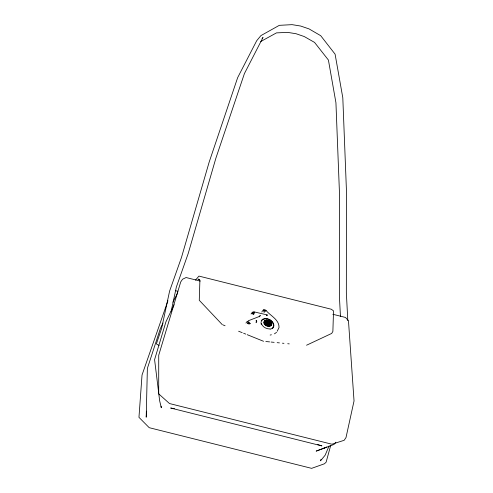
<?xml version="1.0" encoding="UTF-8"?>
<svg xmlns="http://www.w3.org/2000/svg" width="493" height="493" viewBox="0 0 493 493"><rect width="100%" height="100%" fill="white"/><g stroke="black" fill="none" stroke-linecap="round" stroke-linejoin="round"><path stroke-width="0.74" d="M146.68 411.15L146.205 417.189L147.37 368.407L160.348 328.603L162.992 323.044M268.186 320.29L268.038 321.812L269.264 322.551L269.314 321.448L268.186 320.29L266.319 320.08L264.883 320.438L263.601 322.212C263.773 325.744 269.049 327.956 271.588 325.411L271.785 323.26L270.904 321.935L264.932 324.191L264.273 323.106L264.451 321.146L266.59 320.123L269.314 321.448L270.719 323.026L270.577 324.53C268.808 326.304 265.123 324.764 265 322.293L265.9 321.06L266.898 320.807L268.124 320.937L268.734 322.114L269.733 320.955L271.058 322.071M270.904 321.935L270.719 323.026L269.634 323.513L271.723 324.061L271.384 324.979C269.603 326.834 266.51 325.848 264.932 324.191L265.123 323.094L266.208 322.613L264.119 322.065L265.259 321.59L268.038 321.812L266.898 320.807L265.289 320.45L270.552 325.67L268.938 325.312L266.577 323.568L266.528 324.677L267.65 325.83L267.798 324.308L269.942 325.06L271.384 324.979L269.48 323.926L270.836 323.827L271.569 323.014L271.723 324.061L270.577 324.53L268.519 324.382L269.252 325.996L267.717 325.183L267.101 324.012L266.109 325.164L265.628 323.926L266.275 323.081L264.273 323.106L265 322.293L266.362 322.2L264.451 321.146L265.9 321.06L267.323 321.738L266.59 320.123M254.474 311.964L254.111 313.868L252.934 314.429L253.568 313.733L252.04 313.369L253.211 313.308L252.12 312.211L253.242 312.845L253.131 311.631L253.649 312.611L254.474 311.964L267.81 315.052L266.448 315.748L266.836 314.978M171.108 311.594L176.352 287.049L188.209 253.494L215.872 158.216L244.411 73.605L263.003 37.468L262.06 38.608M320.931 459.371L320.536 460.838L325.164 455.175L329.071 445.98M330.729 445.364L326.101 462.231L324.425 463.784L311.625 468.35L149.213 427.684L138.964 417.343L142.033 375.007L167.959 300.687M260.988 322.44L261.555 320.758L262.942 319.47C267.317 317.424 273.492 320.777 273.541 325.756L272.974 327.432L271.588 328.726L270.152 329.164M172.914 302.221L177.72 292.7M174.14 304.711L165.919 321.837L154.586 359.65L159.658 400.815L161.291 407.736L161.143 406.232M256.04 322.089L256.471 321.344L256.138 320.364L256.798 321.51L256.083 322.73M259.182 316.851L260.286 315.403L259.7 316.346L248.275 320.777M277.177 331.271L279.032 327.543C279.284 319.587 270.497 315.871 266.128 310.559L264.803 310.565L265.08 309.61L264.266 310.504L263.737 309.462L263.928 310.806L262.886 310.208L263.983 311.286L264.069 312.359L266.128 310.559M251.048 314.035L251.689 312.956M245.982 323.094L246.623 322.015M261.814 312.038L262.455 310.954M335.832 442.239L333.989 444.458L316.173 451.12L326.736 447.108L323.513 448.353M195.499 280.116L198.932 276.092L331.333 309.247L333.521 310.88L332.88 331.438L331.678 333.434L306.541 345.229M261.222 320.567L262.689 319.199L264.975 318.509L267.767 318.761L270.466 319.969L272.506 321.8L273.652 323.852L273.911 325.848L273.307 327.629L272.333 328.541M274.441 333.847L276.536 332.356M260.742 41.523L276.474 32.877L287.678 32.39L296.065 33.734L304.249 36.544L314.552 42.41L328.412 60.041L335.93 102.71L339.554 195.376L339.467 297.562L340.453 316.444M270.152 335.049L271.409 334.778M271.569 323.014L269.56 323.038L270.207 322.194L269.733 320.955L268.069 320.265M269.991 328.942C266.368 329.071 262.695 327.019 261.315 323.599M265.826 341.52L269.603 341.895M271.113 342.05L274.139 342.352M277.158 342.66L279.426 342.888M282.446 343.19L283.962 343.344M287.739 343.72L289.249 343.874M174.43 408.66L170.664 408.031L321.911 445.9L317.578 444.507M199.388 279.469L197.896 279.1L199.899 280.141L199.271 300.286L222.232 324.604M200.238 281.078L186.089 277.534L182.558 279.223L180.715 281.947L158.728 355.225L158.703 393.87L169.5 403.545L331.912 444.211L344.157 440.304L346 437.581L354.036 400.945L348.471 320.764L345.476 317.443L332.818 314.269M175.637 290.71L177.868 291.264M222.941 324.893L225.079 325.756M238.618 331.222L242.18 332.658M243.61 333.231L245.748 334.1M247.172 334.673L263.564 341.292M159.048 345.445L156.373 343.904L161.649 328.283L169.598 291.092L181.455 257.537L209.118 162.252L237.657 77.641L256.693 40.734L260.92 35.601L279.328 25.334L292.078 24.65L300.656 26.037L309.025 28.896L320.721 35.699L335.092 54.168L342.808 97.774L346.437 190.44L346.345 292.626L347.811 320.573M261.068 323.069L261.235 324.332M248.047 322.465L247.634 323.722L248.38 322.958L249.088 324.246L248.965 323.161L250.308 323.747L248.638 321.775L247.055 321.27L248.047 322.465"/></g></svg>
